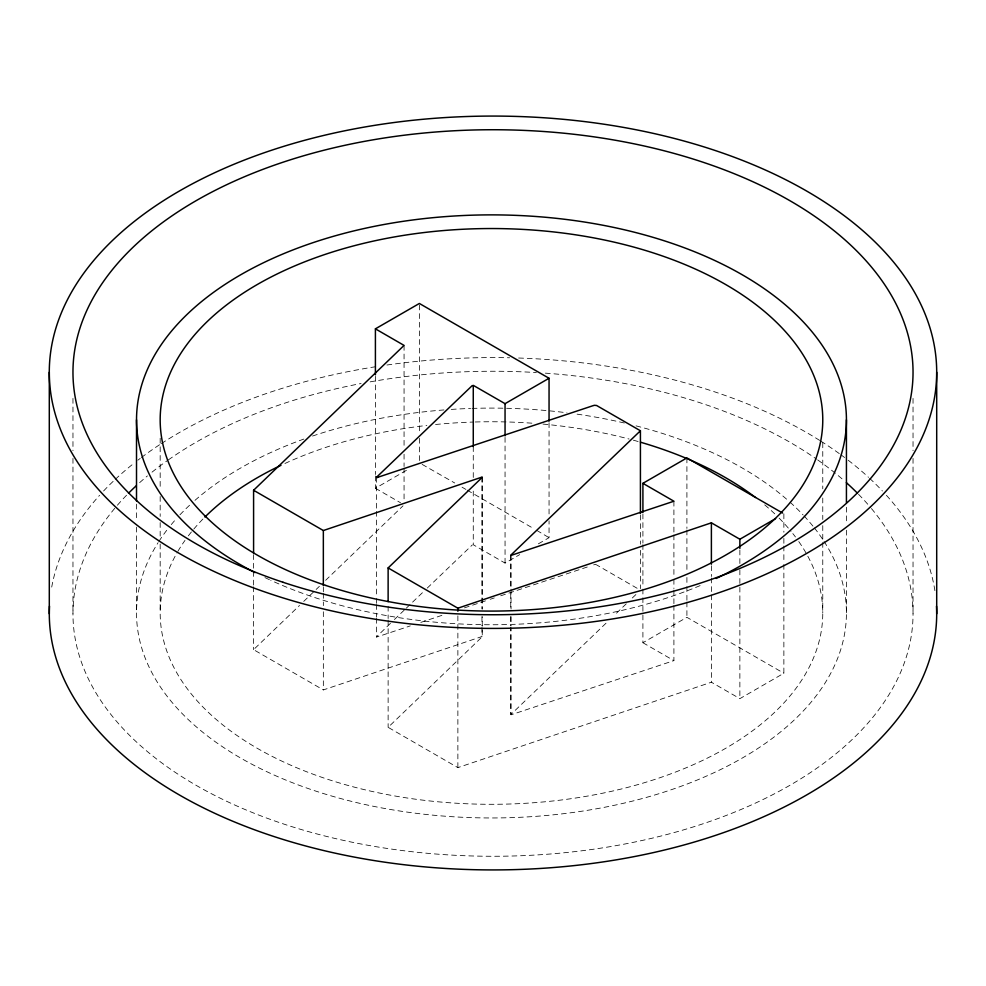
<?xml version="1.0" encoding="UTF-8"?>
<svg xmlns="http://www.w3.org/2000/svg" width="986" height="986" viewBox="0 0 986 986"><rect width="100%" height="100%" fill="white"/><g stroke="black" fill="none" stroke-linecap="round" stroke-linejoin="round"><path stroke-width="0.74" stroke-dasharray="4.93 3.7" d="M481.957 627.318L481.957 636.525L323.346 689.929L253.587 649.663L299.534 605.441M303.713 601.411L319.378 586.337M325.639 580.298L403.015 505.83M783.87 564.423L783.87 673.241L739.87 698.643L711.387 682.226L457.874 767.613L388.127 727.335L482.253 636.722L482.253 616.792M632.346 597.972L636.389 594.077M606.008 623.226L510.736 714.64L510.736 627.281M626.27 603.802L614.118 615.449M390.456 623.337L376.504 636.845A5.176 2.995 0 0 1 376.504 637.055L378.094 636.586A14.334 8.27 0 0 0 378.575 636.438L410.275 625.9M394.425 619.516L405.369 609.04M406.368 608.091L424.263 590.947M427.246 588.087L472.011 545.209A2.65 1.528 0 0 1 472.331 544.975L472.368 544.95M375.407 475.991L375.407 488.255L407.464 469.743M473.268 491.114L473.268 544.753L505.054 563.08L519.721 554.613M538.381 543.828L549.054 537.678L549.054 520.818M642.909 589.086L642.909 642.724L686.909 617.322L783.87 673.241M420.825 622.388L441.95 615.35M464.418 607.869L487.663 600.141M490.19 599.291L494.269 597.935M500.691 595.803L590.589 565.902M673.906 605.441L673.906 660.62L511.044 714.813L511.044 627.441M593.671 564.879L593.732 564.867A3.55 2.046 0 0 0 594.238 564.695L594.903 564.473M595.371 564.448L596.629 564.892A17.97 10.378 0 0 0 597.072 565.163L638.657 589.16M422.131 464.381L454.719 482.98M462.052 487.195L465.922 489.426M467.204 490.165L534.4 529.014M375.407 488.255L400.501 502.737M642.909 642.724L673.906 660.62M536.754 530.394L549.054 537.678M913.036 398.393L913.036 450.701M913.036 458.391L913.036 613.76M846.432 507.223L846.432 524.084M846.432 530.221L846.432 613.033M822.768 442.813L822.768 488.822M822.768 498.016L822.768 519.486M822.768 525.624L822.768 540.957M822.768 542.485L822.768 613.033M783.87 513.842L783.87 532.23M783.87 538.368L783.87 544.494M783.87 546.034L783.87 562.895M739.87 549.978L739.87 563.77M739.87 569.896L739.87 698.643M711.387 565.742L711.387 576.477M711.387 578.006L711.387 593.338M711.387 594.866L711.387 682.226M686.909 457.923L686.909 528.434M686.909 529.963L686.909 571.35M686.909 577.476L686.909 585.142M686.909 586.67L686.909 600.474M686.909 602.002L686.909 617.322M673.906 501.221L673.906 533.401M673.906 534.942L673.906 577.858M673.906 579.386L673.906 588.58M673.906 590.121L673.906 603.913M642.909 513.977L642.909 543.101M642.909 544.629L642.909 587.557M640.419 515.074L640.419 544.198M640.419 550.324L640.419 588.642M549.054 422.723L549.054 514.68M511.044 555.401L511.044 587.594M511.044 589.123L511.044 609.052M511.044 616.718L511.044 625.913M510.736 555.241L510.736 587.422M510.736 593.56L510.736 608.88M510.736 616.546L510.736 625.74M505.054 437.39L505.054 563.08M482.253 477.323L482.253 609.138M481.957 477.113L481.957 608.929M481.957 616.595L481.957 625.79M473.268 446.658L473.268 478.851M457.874 615.868L457.874 767.613M419.37 304.994L419.37 432.213M419.37 438.339L419.37 461.337M404.063 345.408L404.063 448.1M404.063 454.238L404.063 466.501M404.063 468.03L404.063 501.751M388.127 606.254L388.127 618.518M388.127 620.046L388.127 727.335M376.504 477.347L376.504 509.836M376.504 511.377L376.504 597.208M376.504 598.428L376.504 603.333M376.504 604.566L376.504 617.125M376.504 618.358L376.504 637.055M375.407 376.369L375.407 474.463M323.346 587.237L323.346 591.834M323.346 593.375L323.346 605.638M323.346 611.764L323.346 689.929M253.587 554.637L253.587 569.957M253.587 571.498L253.587 585.29M253.587 586.818L253.587 649.663M160.176 438.215L160.176 488.822M160.176 496.488L160.176 516.418M160.176 522.555L160.176 537.888M160.176 544.025L160.176 613.033M136.512 504.154L136.512 521.027M136.512 527.153L136.512 613.033M72.964 398.393L72.964 450.701M72.964 458.391L72.964 613.76M824.049 541.413A354.96 204.94 0 0 1 492.63 817.961A354.96 204.94 0 0 1 158.093 542.657M158.894 541.413A354.96 204.94 0 0 1 167.645 529.112M171.268 524.589A354.96 204.94 0 0 1 175.976 519.117M179.933 514.815A354.96 204.94 0 0 1 190.606 504.29M194.981 500.346A354.96 204.94 0 0 1 303.848 439.066M312.537 436.046A354.96 204.94 0 0 1 443.91 409.942M451.305 409.412A354.96 204.94 0 0 1 470.618 408.45M472.097 408.401A354.96 204.94 0 0 1 566.925 412.777M577.093 414.145A354.96 204.94 0 0 1 624.372 423.006M636.044 425.866A354.96 204.94 0 0 1 789.022 501.295M790.082 502.231A354.96 204.94 0 0 1 803.011 514.815M804.021 515.888A354.96 204.94 0 0 1 813.475 526.795M814.362 527.892A354.96 204.94 0 0 1 823.236 540.168M798.771 541.56A331.296 191.272 0 0 1 501.689 804.206A331.296 191.272 0 0 1 177.135 552.628M177.887 551.334A331.296 191.272 0 0 1 184.986 540.402M188.351 535.842A331.296 191.272 0 0 1 192.849 530.197M193.786 529.088A331.296 191.272 0 0 1 203.843 518.106M284.917 463.482A331.296 191.272 0 0 1 426.839 425.434M435.565 424.498A331.296 191.272 0 0 1 473.736 422.033M475.215 421.983A331.296 191.272 0 0 1 534.227 423.351M543.003 424.091A331.296 191.272 0 0 1 629.105 439.041M633.382 440.2A331.296 191.272 0 0 1 639.064 441.79M764.729 504.881A331.296 191.272 0 0 1 774.737 513.829M779.1 518.106A331.296 191.272 0 0 1 791.018 531.318M792.83 533.574A331.296 191.272 0 0 1 795.455 536.976M700.122 585.61A354.96 204.94 0 0 1 270.731 580.298M269.412 579.694A354.96 204.94 0 0 1 262.88 576.588M51.716 587.077A443.7 256.163 0 0 1 99.598 495.292M103.579 490.991A443.7 256.163 0 0 1 114.129 480.428M115.239 479.393A443.7 256.163 0 0 1 134.269 463.001M137.806 460.24A443.7 256.163 0 0 1 140.185 458.416M141.392 457.516A443.7 256.163 0 0 1 160.126 444.39M161.359 443.577A443.7 256.163 0 0 1 378.156 366.324M386.931 365.017A443.7 256.163 0 0 1 509.589 357.77M518.636 358.017A443.7 256.163 0 0 1 819.637 440.385M820.894 441.186A443.7 256.163 0 0 1 839.727 453.917M840.959 454.805A443.7 256.163 0 0 1 844.608 457.516M848.194 460.24A443.7 256.163 0 0 1 868.53 477.323M869.652 478.358A443.7 256.163 0 0 1 882.421 490.991M886.402 495.292A443.7 256.163 0 0 1 935.394 594.077M871.439 508.542A420.036 242.507 0 0 1 490.855 856.267A420.036 242.507 0 0 1 116.434 506.323M117.396 505.214A420.036 242.507 0 0 1 127.465 494.294M139.642 482.647A420.036 242.507 0 0 1 147.407 475.93M152.017 472.158A420.036 242.507 0 0 1 167.127 460.758M168.31 459.92A420.036 242.507 0 0 1 361.098 383.517M370.132 381.865A420.036 242.507 0 0 1 536.409 372.548M545.344 373.152A420.036 242.507 0 0 1 816.494 459.082M817.69 459.92A420.036 242.507 0 0 1 844.176 480.712M858.535 494.294A420.036 242.507 0 0 1 870.502 507.433"/><path stroke-width="1.48" d="M593.671 405.48L593.732 405.468A3.55 2.046 0 0 0 594.238 405.295L596.629 405.492A17.97 10.378 0 0 0 597.072 405.764L640.419 430.771L510.736 555.241M253.587 553.097L253.587 490.264L404.063 345.408L375.407 328.843L375.407 374.828M388.127 601.657L388.127 567.936L482.253 477.323M376.529 477.261L472.011 385.809A2.65 1.528 0 0 1 472.331 385.575L472.368 385.551M375.407 328.843L419.37 303.466L549.054 378.267L549.054 421.182M473.268 446.658L473.268 385.353L505.054 403.668L549.054 378.267M642.909 512.449L642.909 483.325L686.909 457.923L782.588 513.028M388.127 567.936L457.874 608.202L711.387 522.827L739.87 539.243L775.625 518.599M253.587 490.264L323.346 530.53L481.957 477.113M593.301 405.591L378.575 477.027A14.334 8.27 0 0 1 378.094 477.187L377.059 477.483M511.044 555.401L673.906 501.221L642.909 483.325M377.971 477.224L376.504 477.655A5.176 2.995 0 0 0 376.504 477.434L376.504 477.434M936.7 372.24A443.7 256.163 0 0 1 271.15 594.09A443.7 256.163 0 0 1 271.15 150.39A443.7 256.163 0 0 1 936.7 372.24L936.7 613.76M846.432 419.814L846.432 502.626M739.87 539.243L739.87 548.438M711.387 522.827L711.387 564.214M640.419 430.771L640.419 513.546M505.054 403.668L505.054 435.861M457.874 608.202L457.874 611.271M323.346 530.53L323.346 585.709M136.512 419.814L136.512 501.085M49.3 372.24L49.3 613.76M204.928 517.034A331.296 191.272 0 0 1 280.973 465.33M640.469 442.196A331.296 191.272 0 0 1 755.51 497.499M254.955 572.62A354.96 204.94 0 0 1 239.45 275.501A354.96 204.94 0 0 1 754.204 282.008A354.96 204.94 0 0 1 716.169 578.462M936.503 606.144A443.7 256.163 0 0 1 493 869.923A443.7 256.163 0 0 1 49.497 606.144M128.525 493.222A420.036 242.507 0 0 1 136.216 485.79M846.358 482.647A420.036 242.507 0 0 1 857.475 493.222M325.824 585.462A331.296 191.272 0 0 0 822.768 419.814A331.296 191.272 0 0 0 325.824 254.166A331.296 191.272 0 0 0 325.824 585.462M282.982 582.258A420.036 242.507 0 0 0 913.036 372.24A420.036 242.507 0 0 0 282.982 162.222A420.036 242.507 0 0 0 282.982 582.258"/></g></svg>
